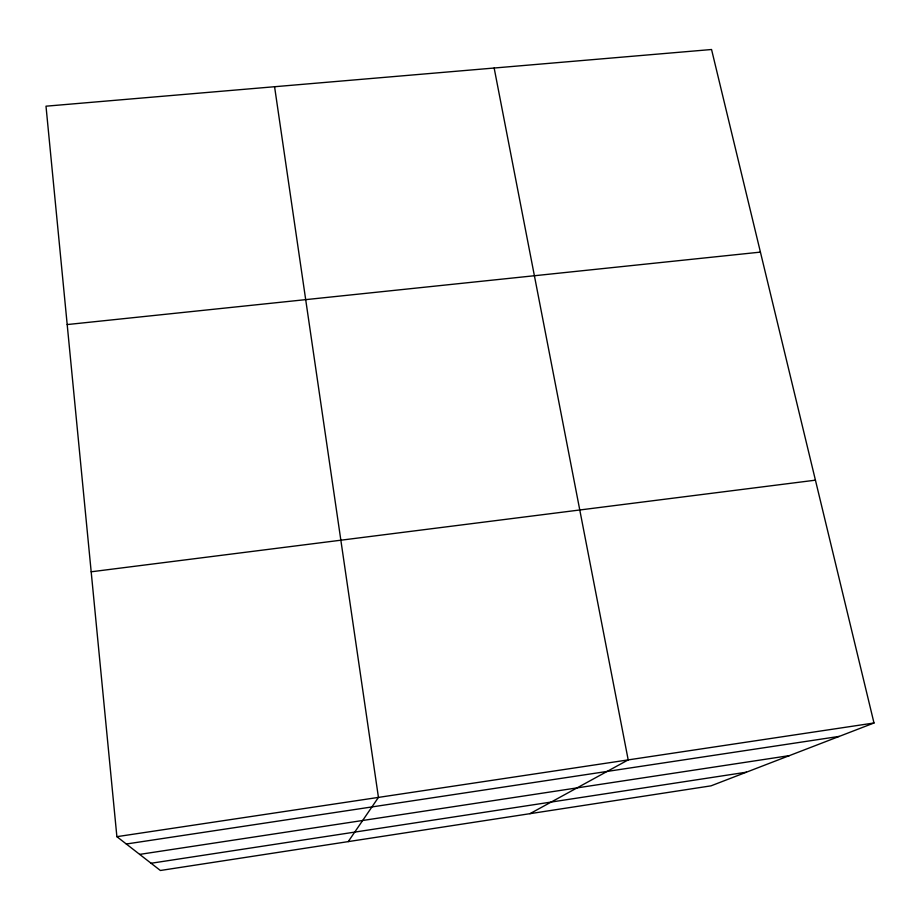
<?xml version="1.0" encoding="UTF-8"?>
<svg xmlns="http://www.w3.org/2000/svg" width="920" height="920" viewBox="0 0 920 920"><rect width="100%" height="100%" fill="white"/><g stroke="black" fill="none" stroke-linecap="round" stroke-linejoin="round"><path stroke-width="1.38" d="M348.231 841.616L378.442 797.398L274.574 86.721M529.931 813.682L628.199 759.897L494.155 68.022M874 722.994L711.033 785.841L160.379 870.492L116.886 836.671L46 106.191L711.551 49.507L874 722.994L116.886 836.671M151.064 863.259L746.431 772.19M126.304 844.008L839.212 736.402M139.667 854.393L789.394 755.619M91.183 571.791L815.43 480.171M67.194 324.565L760.426 252.114"/></g></svg>
